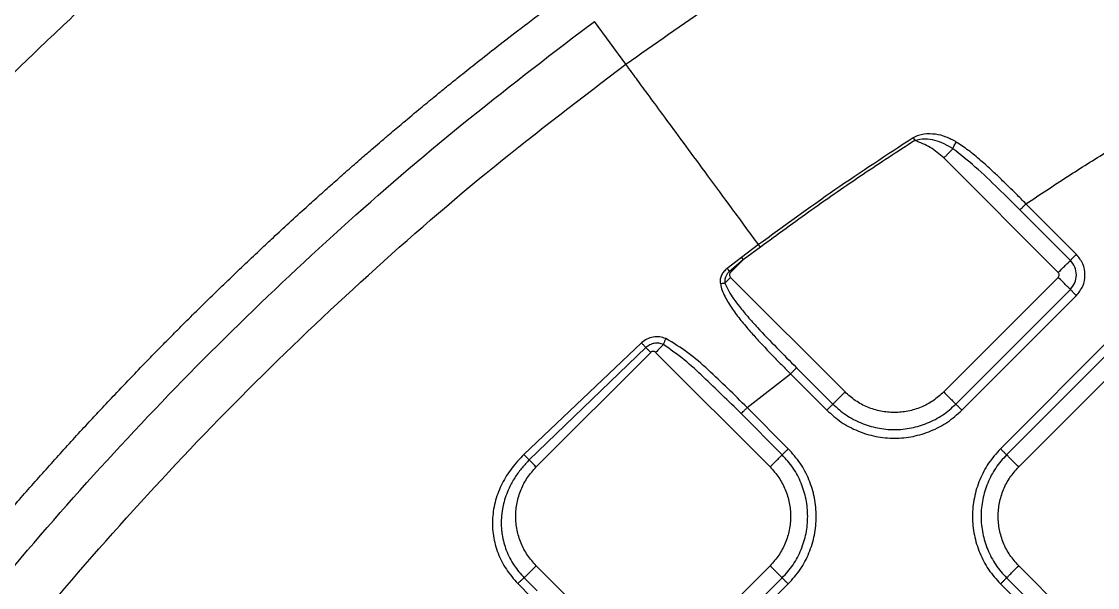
# Model space of a CAD drawing. Extents: x 943 to 1030, y 781 to 934.
# Drawn here: x 976.25 to 982.45, y 854.79 to 858.04 of the extents above; entities that cross this region are included whole.
import ezdxf

# ---------------------------------------------------------------- set-up
doc = ezdxf.new("R2010")
doc.units = 0
doc.header["$MEASUREMENT"] = 0
doc.layers.add('1', color=4, linetype='Continuous')

# ---------------------------------------------------------------- blocks, each defined once
blk = doc.blocks.new('AIRA')
at = {"layer": '1', "color": 3, "linetype": 'Continuous', "lineweight": 25}
for p, q in [((36.2467, 54.784), (36.3733, 54.8782)), ((36.5545, 54.6322), (36.3733, 54.8782)), ((38.2075, 54.209), (38.2172, 54.1937)), ((38.384, 54.0936), (39.0428, 53.4347)), ((39.1474, 53.5393), (38.8572, 53.8295)), ((39.1125, 53.5045), (38.8223, 53.7947)), ((37.3185, 53.5954), (37.2196, 53.522)), ((37.3289, 53.5812), (37.2302, 53.5079)), ((37.3289, 53.5812), (37.3185, 53.5954)), ((37.2196, 53.522), (37.1371, 53.458)), ((37.2302, 53.5079), (37.1508, 53.4409)), ((37.2302, 53.5079), (37.157, 53.4347)), ((37.2196, 53.522), (37.2302, 53.5079)), ((37.1508, 53.4409), (37.157, 53.4347)), ((37.8158, 52.7476), (37.157, 53.4065)), ((39.0428, 53.4065), (38.384, 52.7476)), ((38.4537, 52.6779), (39.1125, 53.3367)), ((38.4886, 52.643), (39.1474, 53.3019)), ((39.3694, 53.0798), (38.7106, 52.421)), ((36.6452, 53.0299), (35.9677, 52.3884)), ((39.4043, 53.045), (38.7455, 52.3862)), ((36.6697, 53.0031), (35.9984, 52.3567)), ((36.0387, 52.3164), (36.6975, 52.9752)), ((36.7258, 52.9752), (37.3846, 52.3164)), ((38.8152, 52.3164), (39.474, 52.9753)), ((37.5369, 52.8872), (37.7461, 52.6779)), ((37.2523, 52.6578), (37.502, 52.8523)), ((37.502, 52.8523), (37.7113, 52.643)), ((37.4892, 52.421), (37.2523, 52.6578)), ((37.4543, 52.3861), (37.2175, 52.623)), ((36.6975, 51.0894), (36.0387, 51.7483)), ((37.3846, 51.7483), (36.7258, 51.0894)), ((39.474, 51.0895), (38.8152, 51.7483)), ((35.9326, 51.646), (36.0093, 51.5684)), ((35.9692, 51.6788), (36.0442, 51.6033)), ((36.7955, 51.0197), (37.4543, 51.6785)), ((36.8304, 50.9848), (37.4892, 51.6437)), ((38.7106, 51.6437), (39.3694, 50.9849)), ((38.7455, 51.6786), (39.4043, 51.0197))]:
    blk.add_line(p, q, dxfattribs=at)
for points, knots in [([(19.4006, 53.8743), (19.7258, 54.1995), (20.3762, 54.8499), (21.359, 55.8327), (22.3464, 56.8201), (23.3379, 57.8116), (24.3327, 58.8064), (25.3296, 59.8033), (26.3276, 60.8013), (27.3257, 61.7994), (28.3228, 62.7965), (29.3183, 63.792), (30.3112, 64.7849), (31.3008, 65.7745), (32.2869, 66.7606), (32.9405, 67.4142), (33.2674, 67.7411)], [0, 0, 0, 0, 0.071429, 0.142857, 0.214286, 0.285714, 0.357142, 0.42857, 0.499998, 0.571426, 0.642855, 0.714284, 0.785713, 0.857141, 0.928571, 1, 1, 1, 1]), ([(27.2742, 49.5266), (27.2744, 49.5272), (27.2766, 49.5329), (27.2844, 49.5537), (27.3011, 49.5979), (27.3287, 49.6701), (27.3736, 49.7856), (27.4395, 49.9512), (27.5311, 50.1731), (27.6438, 50.4345), (27.7789, 50.7328), (27.9377, 51.0649), (28.1253, 51.4338), (28.3444, 51.8373), (28.5976, 52.2721), (28.8086, 52.6084), (28.9508, 52.8248), (29.0024, 52.9022), (29.0422, 52.9613), (29.0847, 53.0239), (29.1359, 53.0982), (29.1902, 53.1762), (29.2402, 53.2472), (29.2849, 53.31), (29.3266, 53.368), (29.3721, 53.4308), (29.4262, 53.5047), (29.4837, 53.5823), (29.5394, 53.6566), (29.5879, 53.7205), (29.6279, 53.773), (29.6638, 53.8197), (29.7051, 53.8731), (29.7609, 53.9445), (29.8322, 54.035), (29.9057, 54.1269), (29.9707, 54.2072), (30.0252, 54.274), (30.0801, 54.3408), (30.1445, 54.4182), (30.2155, 54.5028), (30.2728, 54.5703), (30.3134, 54.6177), (30.3383, 54.6467), (30.3664, 54.6793), (30.3988, 54.7167), (30.4354, 54.7587), (30.4987, 54.8309), (30.5953, 54.9399), (30.7326, 55.0918), (30.8506, 55.2196), (30.9413, 55.3161), (30.9964, 55.3745), (31.054, 55.4348), (31.1138, 55.4971), (31.1761, 55.5613), (31.2408, 55.6273), (31.308, 55.6953), (31.4913, 55.8791), (31.7953, 56.1739), (32.129, 56.479), (32.373, 56.6936), (32.529, 56.8282), (32.6864, 56.961), (32.8287, 57.0787), (32.9478, 57.1754), (33.0541, 57.2606), (33.1532, 57.3389), (33.2512, 57.4152), (33.346, 57.488), (33.4481, 57.5652), (33.5484, 57.6399), (33.6641, 57.7246), (33.7935, 57.8176), (33.9428, 57.9224), (34.1002, 58.0302), (34.4023, 58.2319), (34.8541, 58.5156), (35.4641, 58.8627), (35.9364, 59.1051), (36.2603, 59.2603), (36.4296, 59.3392), (36.5972, 59.4149), (36.7557, 59.4844), (36.8973, 59.545), (37.0319, 59.6012), (37.1709, 59.6579), (37.3134, 59.7145), (37.4432, 59.7648), (37.5467, 59.8041), (37.6069, 59.8264), (37.6324, 59.8359)], [0, 0, 0, 0, 0.000124, 0.001229, 0.004412, 0.009548, 0.016635, 0.029119, 0.045065, 0.064469, 0.085876, 0.110335, 0.137849, 0.168399, 0.201865, 0.238167, 0.247545, 0.253497, 0.256723, 0.261748, 0.268571, 0.274714, 0.28069, 0.285898, 0.290077, 0.294924, 0.301365, 0.308322, 0.314184, 0.319875, 0.32431, 0.327353, 0.331606, 0.337763, 0.345418, 0.354568, 0.361222, 0.366012, 0.371753, 0.378445, 0.386087, 0.39376, 0.396097, 0.398529, 0.401387, 0.404669, 0.408376, 0.412507, 0.423798, 0.437403, 0.453323, 0.458457, 0.463791, 0.469328, 0.475066, 0.481007, 0.487151, 0.493497, 0.500047, 0.538894, 0.577869, 0.590152, 0.603646, 0.618933, 0.631201, 0.640452, 0.649499, 0.658367, 0.665623, 0.674255, 0.682194, 0.691131, 0.699197, 0.710766, 0.72289, 0.73557, 0.74881, 0.795296, 0.84191, 0.888709, 0.901103, 0.913515, 0.925944, 0.937772, 0.948, 0.956647, 0.966841, 0.977926, 0.987212, 0.994572, 1, 1, 1, 1]), ([(36.5545, 54.6322), (36.7172, 54.7478), (37.0425, 54.979), (37.5545, 55.2899), (38.0823, 55.5728), (38.6258, 55.8242), (39.182, 56.0465), (39.5624, 56.1674), (39.7526, 56.2279)], [0, 0, 0, 0, 0.1666643, 0.3333309, 0.499999, 0.6666664, 0.8333325, 1, 1, 1, 1]), ([(34.85, 56.1807), (34.6514, 56.0209), (34.251, 55.6989), (33.8147, 55.3141), (33.5233, 55.0484), (33.3744, 54.9103), (33.2268, 54.7711), (33.0805, 54.6308), (32.9354, 54.4895), (32.7663, 54.3219), (32.5684, 54.1219), (32.3374, 53.8824), (32.0937, 53.6227), (31.8539, 53.3594), (31.6179, 53.0929), (31.3934, 52.832), (31.17, 52.5656), (31.0261, 52.3873), (30.9542, 52.2983)], [0, 0, 0, 0, 0.138747, 0.279652, 0.316543, 0.353387, 0.390193, 0.426971, 0.463721, 0.500445, 0.556545, 0.616899, 0.681511, 0.750389, 0.810768, 0.875252, 0.937728, 1, 1, 1, 1]), ([(34.0059, 53.1357), (34.0355, 53.1652), (34.0949, 53.2243), (34.1846, 53.3121), (34.2748, 53.3994), (34.3656, 53.4861), (34.4456, 53.5617), (34.5249, 53.6357), (34.6072, 53.7118), (34.6976, 53.7943), (34.7852, 53.8733), (34.8644, 53.9439), (34.9432, 54.0135), (35.0184, 54.0792), (35.0834, 54.1354), (35.1378, 54.1822), (35.1942, 54.2303), (35.2695, 54.2939), (35.3553, 54.3656), (35.4254, 54.4235), (35.4786, 54.467), (35.5285, 54.5077), (35.5999, 54.5652), (35.6918, 54.6386), (35.8045, 54.7272), (35.9385, 54.8307), (36.0356, 54.9038), (36.0876, 54.9429)], [0, 0, 0, 0, 0.0455, 0.091, 0.136501, 0.182001, 0.227501, 0.256205, 0.299973, 0.349307, 0.389276, 0.428273, 0.464703, 0.50363, 0.536747, 0.558188, 0.581648, 0.61736, 0.665324, 0.703242, 0.716212, 0.740056, 0.773281, 0.815888, 0.867876, 0.929247, 1, 1, 1, 1]), ([(38.8572, 53.8295), (38.9368, 53.8824), (39.0916, 53.9852), (39.3261, 54.1324), (39.5615, 54.2726), (39.7991, 54.4048), (40.0643, 54.5408), (40.3525, 54.673), (40.6747, 54.7982), (40.9992, 54.9021), (41.223, 54.9498), (41.3326, 54.9732)], [0, 0, 0, 0, 0.104464, 0.202983, 0.30258, 0.403834, 0.50004, 0.62826, 0.750033, 0.877678, 1, 1, 1, 1]), ([(32.3578, 50.8947), (32.5451, 51.1374), (32.9199, 51.6228), (33.5251, 52.3159), (34.1596, 52.982), (34.8256, 53.6166), (35.5185, 54.222), (36.0039, 54.5967), (36.2467, 54.784)], [0, 0, 0, 0, 0.166666, 0.333332, 0.5, 0.666668, 0.833334, 1, 1, 1, 1]), ([(32.5094, 50.5871), (32.7027, 50.8415), (33.089, 51.3498), (33.716, 52.0735), (34.3747, 52.7668), (35.068, 53.4257), (35.7917, 54.0527), (36.3002, 54.4389), (36.5545, 54.6322)], [0, 0, 0, 0, 0.166888, 0.333537, 0.499998, 0.666419, 0.833132, 1, 1, 1, 1]), ([(37.3185, 53.5954), (37.2673, 53.6648), (37.1649, 53.8038), (37.0248, 53.9939), (36.8981, 54.1658), (36.7881, 54.3151), (36.6967, 54.4392), (36.6261, 54.535), (36.5758, 54.6033), (36.5616, 54.6225), (36.5545, 54.6322)], [0, 0, 0, 0, 0.125, 0.25, 0.375, 0.5, 0.625, 0.75, 0.875, 1, 1, 1, 1]), ([(38.2075, 54.209), (38.0567, 54.1104), (37.7553, 53.9133), (37.464, 53.7013), (37.3185, 53.5954)], [0, 0, 0, 0, 0.5001364, 1, 1, 1, 1]), ([(38.2172, 54.1937), (38.1177, 54.1292), (37.9179, 53.9996), (37.6221, 53.7947), (37.4272, 53.6528), (37.3289, 53.5812)], [0, 0, 0, 0, 0.329697, 0.662069, 1, 1, 1, 1]), ([(38.4561, 54.1853), (38.4372, 54.1957), (38.3996, 54.2165), (38.3362, 54.2322), (38.2813, 54.2328), (38.2374, 54.2245), (38.2175, 54.2142), (38.2075, 54.209)], [0, 0, 0, 0, 0.2499895, 0.4987725, 0.7484745, 0.8744557, 1, 1, 1, 1]), ([(38.4371, 54.1467), (38.4035, 54.1656), (38.3531, 54.194), (38.2751, 54.2057), (38.2365, 54.1977), (38.2172, 54.1937)], [0, 0, 0, 0, 0.498501, 0.749171, 1, 1, 1, 1]), ([(38.4371, 54.1467), (38.438, 54.1495), (38.4398, 54.1551), (38.4443, 54.165), (38.4498, 54.1754), (38.454, 54.182), (38.4561, 54.1853)], [0, 0, 0, 0, 0.246475, 0.5, 0.753525, 1, 1, 1, 1]), ([(38.8572, 53.8295), (38.8383, 53.8486), (38.8064, 53.8808), (38.7573, 53.9294), (38.7117, 53.9737), (38.6569, 54.0254), (38.5964, 54.0802), (38.5281, 54.1371), (38.4797, 54.1695), (38.4561, 54.1853)], [0, 0, 0, 0, 0.148039, 0.24977, 0.38174, 0.499804, 0.66868, 0.838059, 1, 1, 1, 1]), ([(38.8223, 53.7947), (38.7808, 53.8358), (38.6963, 53.9196), (38.5707, 54.0409), (38.4805, 54.1123), (38.4371, 54.1467)], [0, 0, 0, 0, 0.3338061, 0.6797536, 1, 1, 1, 1]), ([(39.1125, 53.3367), (39.1222, 53.349), (39.1416, 53.3735), (39.1501, 53.4206), (39.1416, 53.4677), (39.1222, 53.4922), (39.1125, 53.5045)], [0, 0, 0, 0, 0.2496354, 0.5001783, 0.7500779, 1, 1, 1, 1]), ([(39.1474, 53.3019), (39.1611, 53.3193), (39.1886, 53.354), (39.2006, 53.4207), (39.1886, 53.4873), (39.1611, 53.522), (39.1474, 53.5393)], [0, 0, 0, 0, 0.250225, 0.500436, 0.750211, 1, 1, 1, 1]), ([(37.1371, 53.458), (37.1308, 53.4524), (37.1181, 53.4412), (37.1042, 53.4198), (37.0966, 53.3955), (37.0977, 53.3791), (37.0983, 53.3708)], [0, 0, 0, 0, 0.249127, 0.497395, 0.747151, 1, 1, 1, 1]), ([(37.1508, 53.4409), (37.1462, 53.4364), (37.1376, 53.4281), (37.1281, 53.4114), (37.1225, 53.3931), (37.1239, 53.3801), (37.1245, 53.374)], [0, 0, 0, 0, 0.253931, 0.468175, 0.752373, 1, 1, 1, 1]), ([(37.157, 53.4347), (37.1554, 53.4327), (37.1521, 53.4285), (37.1507, 53.4206), (37.1521, 53.4127), (37.1554, 53.4085), (37.157, 53.4065)], [0, 0, 0, 0, 0.25001, 0.5, 0.74999, 1, 1, 1, 1]), ([(39.0428, 53.4065), (39.0445, 53.4085), (39.0477, 53.4127), (39.0491, 53.4206), (39.0477, 53.4285), (39.0445, 53.4327), (39.0428, 53.4347)], [0, 0, 0, 0, 0.25001, 0.5, 0.74999, 1, 1, 1, 1]), ([(37.0983, 53.3708), (37.1014, 53.3577), (37.1075, 53.3316), (37.1307, 53.2825), (37.1663, 53.2246), (37.2162, 53.1588), (37.2691, 53.0967), (37.3252, 53.0347), (37.3828, 52.9736), (37.4425, 52.9123), (37.4822, 52.8723), (37.502, 52.8523)], [0, 0, 0, 0, 0.062324, 0.124432, 0.250827, 0.375375, 0.500351, 0.619332, 0.75017, 0.874964, 1, 1, 1, 1]), ([(37.1245, 53.374), (37.1314, 53.3582), (37.1451, 53.3265), (37.1749, 53.2825), (37.2114, 53.2337), (37.2574, 53.1788), (37.3647, 53.0598), (37.4607, 52.9635), (37.5369, 52.8872)], [0, 0, 0, 0, 0.081585, 0.164209, 0.250433, 0.369449, 0.50029, 1, 1, 1, 1]), ([(32.1961, 51.0565), (32.2594, 51.1404), (32.3861, 51.3081), (32.582, 51.5552), (32.7938, 51.8138), (32.969, 52.0197), (33.1048, 52.1752), (33.1866, 52.2678), (33.2691, 52.36), (33.352, 52.4516), (33.4213, 52.5271), (33.4847, 52.5957), (33.5478, 52.6632), (33.6314, 52.7519), (33.7233, 52.8481), (33.8132, 52.9408), (33.8897, 53.0189), (33.9524, 53.0822), (33.9896, 53.1195), (34.0059, 53.1357)], [0, 0, 0, 0, 0.114289, 0.228578, 0.342868, 0.477735, 0.522539, 0.567343, 0.612148, 0.656952, 0.701756, 0.723555, 0.758549, 0.802218, 0.856167, 0.903096, 0.942712, 0.975013, 1, 1, 1, 1]), ([(36.784, 53.0546), (36.7724, 53.0588), (36.7492, 53.0672), (36.7113, 53.0652), (36.6751, 53.0533), (36.6551, 53.0377), (36.6452, 53.0299)], [0, 0, 0, 0, 0.251875, 0.501909, 0.750921, 1, 1, 1, 1]), ([(36.6452, 53.0299), (36.6472, 53.0278), (36.6512, 53.0234), (36.6576, 53.0165), (36.6638, 53.0095), (36.6677, 53.0052), (36.6697, 53.0031)], [0, 0, 0, 0, 0.247818, 0.5, 0.752182, 1, 1, 1, 1]), ([(36.7709, 53.0203), (36.7625, 53.0235), (36.7458, 53.0298), (36.7182, 53.0284), (36.6916, 53.0201), (36.677, 53.0087), (36.6697, 53.0031)], [0, 0, 0, 0, 0.249457, 0.498397, 0.748744, 1, 1, 1, 1]), ([(36.784, 53.0546), (36.7826, 53.0517), (36.7797, 53.0459), (36.776, 53.037), (36.7729, 53.0282), (36.7716, 53.0229), (36.7709, 53.0203)], [0, 0, 0, 0, 0.247635, 0.5, 0.752365, 1, 1, 1, 1]), ([(37.2175, 52.623), (37.1815, 52.6589), (37.1103, 52.7298), (37.0018, 52.8338), (36.8922, 52.9351), (36.8113, 52.9919), (36.7709, 53.0203)], [0, 0, 0, 0, 0.2528334, 0.5002865, 0.7501397, 1, 1, 1, 1]), ([(37.2523, 52.6578), (37.2155, 52.6948), (37.1418, 52.7688), (37.0287, 52.8753), (36.9136, 52.9778), (36.8272, 53.029), (36.784, 53.0546)], [0, 0, 0, 0, 0.25048, 0.500936, 0.750624, 1, 1, 1, 1]), ([(36.7258, 52.9752), (36.7237, 52.9769), (36.7196, 52.9802), (36.7116, 52.9816), (36.7037, 52.9802), (36.6996, 52.9769), (36.6975, 52.9752)], [0, 0, 0, 0, 0.25001, 0.5, 0.74999, 1, 1, 1, 1]), ([(35.9677, 52.3884), (35.9433, 52.3626), (35.8954, 52.3119), (35.8403, 52.2225), (35.8018, 52.126), (35.7839, 52.0234), (35.7886, 51.9196), (35.816, 51.8193), (35.8633, 51.7253), (35.9094, 51.6725), (35.9326, 51.646)], [0, 0, 0, 0, 0.126782, 0.249331, 0.374645, 0.499546, 0.623981, 0.749282, 0.874231, 1, 1, 1, 1]), ([(35.9677, 52.3884), (35.9703, 52.3858), (35.9755, 52.3804), (35.9837, 52.372), (35.9915, 52.3638), (35.9961, 52.359), (35.9984, 52.3567)], [0, 0, 0, 0, 0.246631, 0.5, 0.753369, 1, 1, 1, 1]), ([(35.9984, 52.3567), (35.9844, 52.3422), (35.9558, 52.3124), (35.9182, 52.2612), (35.8892, 52.2106), (35.8676, 52.1613), (35.8535, 52.1182), (35.8429, 52.0713), (35.8375, 52.0264), (35.8369, 51.9846), (35.839, 51.9533), (35.8434, 51.9193), (35.8514, 51.8812), (35.8714, 51.8204), (35.9068, 51.7497), (35.9488, 51.702), (35.9692, 51.6788)], [0, 0, 0, 0, 0.079476, 0.162672, 0.250009, 0.309409, 0.375132, 0.429649, 0.500067, 0.554083, 0.595643, 0.624557, 0.690442, 0.74979, 0.878358, 1, 1, 1, 1]), ([(35.9326, 51.646), (35.9366, 51.6499), (35.9448, 51.6579), (35.9562, 51.6683), (35.9651, 51.6761), (35.9679, 51.6779), (35.9692, 51.6788)], [0, 0, 0, 0, 0.242377, 0.5, 0.757623, 1, 1, 1, 1])]:
    blk.add_open_spline(points, degree=3, knots=knots, dxfattribs=at)
for points in [[(38.384, 54.0936), (38.3593, 54.1154), (38.3098, 54.159), (38.2481, 54.1822), (38.2172, 54.1937)], [(38.4371, 54.1467), (38.4336, 54.1432), (38.4265, 54.1361), (38.4133, 54.1229), (38.399, 54.1086), (38.389, 54.0986), (38.384, 54.0936)], [(38.8223, 53.7947), (38.8234, 53.7958), (38.8256, 53.798), (38.8339, 53.8063), (38.8448, 53.8171), (38.853, 53.8254), (38.8572, 53.8295)], [(39.0428, 53.4347), (39.0511, 53.443), (39.0676, 53.4596), (39.0893, 53.4812), (39.1059, 53.4978), (39.1103, 53.5023), (39.1125, 53.5045)], [(39.1474, 53.5393), (39.1433, 53.5352), (39.135, 53.5269), (39.1241, 53.5161), (39.1159, 53.5078), (39.1136, 53.5056), (39.1125, 53.5045)], [(37.1371, 53.458), (37.1394, 53.4552), (37.1438, 53.4497), (37.1485, 53.4438), (37.1508, 53.4409)], [(37.157, 53.4065), (37.1514, 53.4008), (37.1401, 53.3895), (37.1297, 53.3792), (37.1245, 53.374)], [(39.1125, 53.3367), (39.1103, 53.339), (39.1059, 53.3434), (39.0893, 53.36), (39.0676, 53.3816), (39.0511, 53.3982), (39.0428, 53.4065)], [(37.0983, 53.3708), (37.1027, 53.3716), (37.1116, 53.3732), (37.1202, 53.3737), (37.1245, 53.374)], [(39.1474, 53.3019), (39.1433, 53.306), (39.135, 53.3143), (39.1241, 53.3251), (39.1159, 53.3334), (39.1136, 53.3356), (39.1125, 53.3367)], [(36.7709, 53.0203), (36.7641, 53.0135), (36.7504, 52.9999), (36.734, 52.9835), (36.7258, 52.9752)], [(36.6975, 52.9752), (36.6927, 52.98), (36.6832, 52.9896), (36.6742, 52.9986), (36.6697, 53.0031)], [(37.5369, 52.8872), (37.5358, 52.8861), (37.5335, 52.8838), (37.5252, 52.8756), (37.5144, 52.8647), (37.5061, 52.8564), (37.502, 52.8523)], [(37.8158, 52.7476), (37.8076, 52.7394), (37.791, 52.7228), (37.7694, 52.7011), (37.7528, 52.6845), (37.7483, 52.6801), (37.7461, 52.6779)], [(38.384, 52.7476), (38.3643, 52.7301), (38.325, 52.695), (38.2545, 52.6583), (38.1788, 52.6351), (38.0999, 52.6274), (38.021, 52.6351), (37.9453, 52.6583), (37.8748, 52.695), (37.8355, 52.7301), (37.8158, 52.7476)], [(38.384, 52.7476), (38.3923, 52.7394), (38.4088, 52.7228), (38.4305, 52.7011), (38.4471, 52.6845), (38.4515, 52.6801), (38.4537, 52.6779)], [(37.2175, 52.623), (37.2186, 52.6241), (37.2208, 52.6263), (37.2291, 52.6346), (37.2399, 52.6454), (37.2482, 52.6537), (37.2523, 52.6578)], [(37.7113, 52.643), (37.7154, 52.6472), (37.7237, 52.6555), (37.7345, 52.6663), (37.7428, 52.6746), (37.745, 52.6768), (37.7461, 52.6779)], [(37.7113, 52.643), (37.7381, 52.6191), (37.7919, 52.5711), (37.8884, 52.5208), (37.9919, 52.4891), (38.0999, 52.4785), (38.2079, 52.4891), (38.3114, 52.5208), (38.4079, 52.5711), (38.4617, 52.6191), (38.4886, 52.643)], [(37.7461, 52.6779), (37.7706, 52.6561), (37.8195, 52.6124), (37.9074, 52.5666), (38.0016, 52.5378), (38.0999, 52.5282), (38.1982, 52.5378), (38.2924, 52.5666), (38.3803, 52.6124), (38.4292, 52.6561), (38.4537, 52.6779)], [(38.4886, 52.643), (38.4844, 52.6472), (38.4761, 52.6555), (38.4653, 52.6663), (38.457, 52.6746), (38.4548, 52.6768), (38.4537, 52.6779)], [(37.3846, 52.3164), (37.3929, 52.3247), (37.4094, 52.3412), (37.4311, 52.3629), (37.4477, 52.3795), (37.4521, 52.3839), (37.4543, 52.3861)], [(37.4892, 52.421), (37.4851, 52.4168), (37.4768, 52.4086), (37.466, 52.3977), (37.4577, 52.3894), (37.4554, 52.3872), (37.4543, 52.3861)], [(37.4543, 51.6785), (37.4762, 51.703), (37.5199, 51.752), (37.5656, 51.8398), (37.5945, 51.9341), (37.6041, 52.0323), (37.5945, 52.1306), (37.5656, 52.2249), (37.5199, 52.3127), (37.4762, 52.3616), (37.4543, 52.3861)], [(37.4892, 51.6437), (37.5132, 51.6706), (37.5612, 51.7243), (37.6114, 51.8208), (37.6431, 51.9244), (37.6537, 52.0323), (37.6431, 52.1403), (37.6114, 52.2438), (37.5612, 52.3403), (37.5132, 52.3941), (37.4892, 52.421)], [(38.7106, 52.421), (38.6866, 52.3941), (38.6386, 52.3404), (38.5884, 52.2439), (38.5566, 52.1403), (38.5461, 52.0324), (38.5566, 51.9244), (38.5884, 51.8209), (38.6386, 51.7244), (38.6866, 51.6706), (38.7106, 51.6437)], [(38.7455, 52.3862), (38.7236, 52.3617), (38.6799, 52.3127), (38.6342, 52.2249), (38.6053, 52.1306), (38.5957, 52.0324), (38.6053, 51.9341), (38.6342, 51.8398), (38.6799, 51.752), (38.7236, 51.703), (38.7455, 51.6786)], [(38.7106, 52.421), (38.7147, 52.4169), (38.723, 52.4086), (38.7338, 52.3978), (38.7421, 52.3895), (38.7443, 52.3873), (38.7455, 52.3862)], [(38.8152, 52.3164), (38.8069, 52.3247), (38.7903, 52.3413), (38.7687, 52.3629), (38.7521, 52.3795), (38.7477, 52.3839), (38.7455, 52.3862)], [(36.0387, 52.3164), (36.0315, 52.3236), (36.0171, 52.338), (36.0046, 52.3504), (35.9984, 52.3567)], [(36.0387, 51.7483), (36.0211, 51.7679), (35.9861, 51.8072), (35.9493, 51.8777), (35.9261, 51.9534), (35.9184, 52.0323), (35.9261, 52.1112), (35.9493, 52.1869), (35.9861, 52.2575), (36.0211, 52.2967), (36.0387, 52.3164)], [(37.3846, 52.3164), (37.4021, 52.2967), (37.4372, 52.2575), (37.474, 52.1869), (37.4971, 52.1112), (37.5048, 52.0323), (37.4971, 51.9534), (37.474, 51.8777), (37.4372, 51.8072), (37.4021, 51.7679), (37.3846, 51.7483)], [(38.8152, 51.7483), (38.7976, 51.7679), (38.7626, 51.8072), (38.7258, 51.8778), (38.7027, 51.9535), (38.6949, 52.0324), (38.7027, 52.1113), (38.7258, 52.187), (38.7626, 52.2575), (38.7976, 52.2968), (38.8152, 52.3164)], [(36.0387, 51.7483), (36.0305, 51.7401), (36.0142, 51.7238), (35.9927, 51.7023), (35.9762, 51.6858), (35.9715, 51.6811), (35.9692, 51.6788)], [(37.3846, 51.7483), (37.3929, 51.74), (37.4094, 51.7234), (37.4311, 51.7018), (37.4477, 51.6852), (37.4521, 51.6808), (37.4543, 51.6785)], [(38.7455, 51.6786), (38.7477, 51.6808), (38.7521, 51.6852), (38.7687, 51.7018), (38.7903, 51.7235), (38.8069, 51.74), (38.8152, 51.7483)], [(37.4892, 51.6437), (37.4851, 51.6478), (37.4768, 51.6561), (37.466, 51.6669), (37.4577, 51.6752), (37.4554, 51.6774), (37.4543, 51.6785)], [(38.7455, 51.6786), (38.7443, 51.6775), (38.7421, 51.6753), (38.7338, 51.667), (38.723, 51.6561), (38.7147, 51.6479), (38.7106, 51.6437)]]:
    blk.add_open_spline(points, degree=3, dxfattribs=at)

msp = doc.modelspace()

# ---------------------------------------------------------------- block references
at = {"layer": '1'}
msp.add_blockref('AIRA', (943.1775, 803.1658), dxfattribs=at)

doc.saveas('drawing.dxf')
